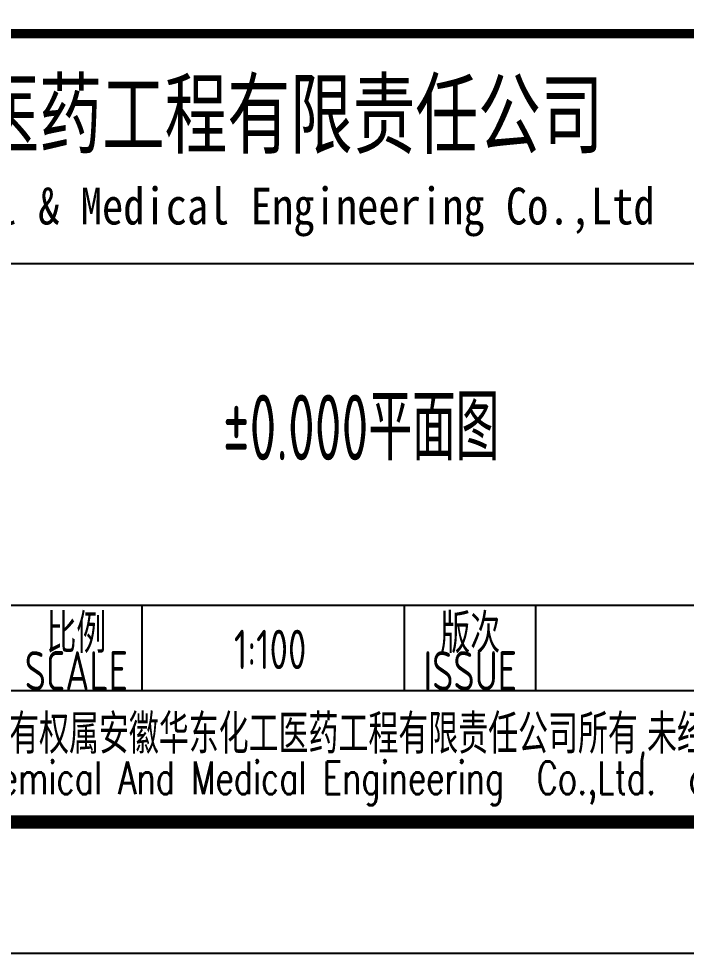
# Model space of a CAD drawing. Extents: x 4267484 to 4395158, y -674551 to -235742.
# Drawn here: x 4371718 to 4376803, y -422737 to -415623 of the extents above; entities that cross this region are included whole.
import ezdxf
from ezdxf.enums import TextEntityAlignment as Align

# ---------------------------------------------------------------- set-up
doc = ezdxf.new("R2010")
doc.units = 0
doc.header["$LTSCALE"] = 1000
doc.header["$MEASUREMENT"] = 0
doc.layers.get('0').update_dxf_attribs({"linetype": 'CONTINUOUS'})
doc.layers.add('PUB_TITLE', color=4, linetype='CONTINUOUS')
doc.styles.add('AHD', font='sceie.shx', dxfattribs={"width": 0.7, "bigfont": 'sceic.shx'})
doc.styles.add('ECEC_TQ', font='txt_l.shx', dxfattribs={"bigfont": 'hztxt_l.shx'})
doc.styles.add('sceie', font='sceie.shx', dxfattribs={"bigfont": 'sceic.shx'})
doc.styles.add('宋体', font='', dxfattribs={"width": 0.7})
doc.styles.get('宋体').set_extended_font_data('SimSun')

msp = doc.modelspace()

# ---------------------------------------------------------------- linework, layer by layer
for p, q in [((4366157.7, -417487.3), (4377157.7, -417487.3)), ((4371657.7, -420087.3), (4384157.7, -420087.3)), ((4372657.7, -420737.3), (4372657.7, -420087.3)), ((4374657.7, -420737.3), (4374657.7, -420087.3)), ((4375657.7, -420737.3), (4375657.7, -420087.3)), ((4366157.7, -420737.3), (4384157.7, -420737.3)), ((4366157.7, -421737.3), (4384157.7, -421737.3))]:
    msp.add_line(p, q)
at = {"const_width": 70}
msp.add_lwpolyline([(4384157.7, -415737.3), (4366157.7, -415737.3)], dxfattribs=at)
at = {"layer": 'PUB_TITLE', "color": 4}
msp.add_lwpolyline([(4301057.7, -422737.3), (4385157.7, -422737.3), (4385157.7, -363337.3), (4301057.7, -363337.3)], close=True, dxfattribs=at)
at = {"layer": 'PUB_TITLE', "color": 4, "const_width": 100}
msp.add_lwpolyline([(4303557.7, -421737.3), (4384157.7, -421737.3), (4384157.7, -364337.3), (4303557.7, -364337.3)], close=True, dxfattribs=at)

# ---------------------------------------------------------------- texts
for s, height, style, width, p in [('安徽华东化工医药工程有限责任公司', 500, '宋体', 0.7, (4372352.6, -416337.3)), ('Anhui Huadong Chemical & Medical Engineering Co.,Ltd', 280, '宋体', 0.85, (4372352.6, -417087.3)), ('%%P0.000平面图', 500, 'AHD', 0.7, (4374326.6, -418721.4)), ('比例', 300, 'sceie', 0.8, (4372157.7, -420287.3)), ('版次', 300, 'sceie', 0.8, (4375157.7, -420287.3)), ('1:100', 300, 'sceie', 0.8, (4373633.6, -420424.3)), ('SCALE', 300, 'sceie', 0.8, (4372157.7, -420587.3)), ('ISSUE', 300, 'sceie', 0.8, (4375157.7, -420587.3)), ('本文件专有权属安徽华东化工医药工程有限责任公司所有,未经许可不得复制或转让给第三方', 300, 'sceie', 0.8, (4375328.8, -421086.2)), ('The proprietary right of this document belongs to Anhui Huadong Chemical And Medical Engineering  Co.,Ltd.  and any replication or transfer to the 3rd. side is forbidden without its permission. ', 250, 'ECEC_TQ', 0.72, (4375157.7, -421437.3))]:
    msp.add_text(s, height=height, dxfattribs=dict(style=style, width=width)).set_placement(p, align=Align.MIDDLE)

doc.saveas('drawing.dxf')
